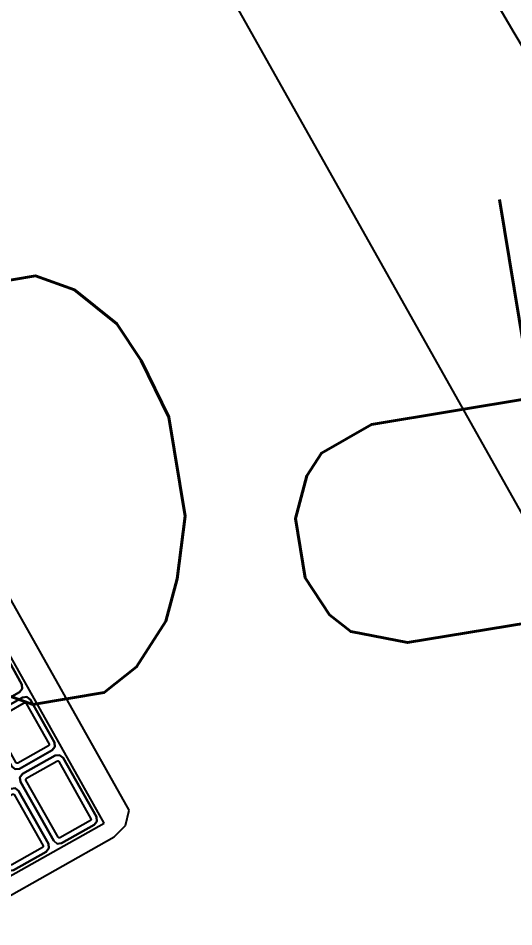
# Model space of a CAD drawing. Header units: millimetres. Extents: x 33240 to 33395, y 51607 to 51720.
# Drawn here: x 33295.565 to 33295.7412, y 51688.2214 to 51688.5441 of the extents above; entities that cross this region are included whole.
import ezdxf
from ezdxf.enums import TextEntityAlignment as Align

# ---------------------------------------------------------------- set-up
doc = ezdxf.new("R2010")
doc.units = ezdxf.units.MM
doc.header["$LTSCALE"] = 0.3
doc.header["$MEASUREMENT"] = 0
doc.linetypes.add('ACAD_ISO04W100', pattern=[30, 24, -3, 0, -3])
doc.layers.get('0').update_dxf_attribs({"linetype": 'CONTINUOUS'})
for name, color, linetype in [('08-EQUI-MEUBLE-PROJ-01', 11, 'CONTINUOUS'), ('10-ANN-TEXTE', 3, 'CONTINUOUS'), ('15-PLAF-TECHN-TEMPORAIRE', 113, 'CONTINUOUS')]:
    doc.layers.add(name, color=color, linetype=linetype)
doc.styles.add('ROMANS', font='romans.shx', dxfattribs={"height": 0.2})
doc.styles.get("Standard").update_dxf_attribs({"font": 'TXT.SHX'})

# ---------------------------------------------------------------- blocks, each defined once
blk = doc.blocks.new('SMP3')
at = {"style": 'ROMANS'}
for tag, p in [('SOLS', (-0.64571, -0.14753)), ('PAROIS', (-0.64293, -0.37687)), ('FAUX-PLAFONDS', (-0.65127, -0.61282)), ('FAUX-PLAFONDS', (-0.64849, -0.84216))]:
    blk.add_attdef(tag, text='', height=0.15, dxfattribs=at).set_placement(p, align=Align.MIDDLE)
blk = doc.blocks.new('ChaiseBureau-Des-51x60')
blk.add_arc((0, 54.666), 105.812, 256.33359, 283.66641)
at = {"flags": 1}
for p in [(-6.676, 24.801), (-6.676, 14.801), (-6.676, 4.801)]:
    blk.add_attdef('***', p, '', height=5, dxfattribs=at)
blk = doc.blocks.new('Clavier-02')
for p, q in [((-22.999, -2.266), (-22.999, -17.524)), ((-22.999, -17.524), (-22.845, -18.07)), ((-22.845, -18.07), (-22.426, -18.451)), ((-22.426, -18.451), (22.429, -18.451))]:
    blk.add_line(p, q)
for points in [[(-22.392, -17.454), (7.025, -17.454), (7.025, -7.604), (-22.392, -7.604)], [(-19.704, -13.83), (-19.704, -15.16), (-19.764, -15.304), (-19.907, -15.365), (-22.07, -15.365), (-22.215, -15.304), (-22.275, -15.16), (-22.275, -13.83), (-22.215, -13.685), (-22.07, -13.625), (-19.907, -13.625), (-19.764, -13.685)], [(-19.704, -13.83), (-19.764, -13.685), (-19.907, -13.625), (-22.07, -13.625), (-22.215, -13.685), (-22.275, -13.83), (-22.275, -15.16), (-22.215, -15.304), (-22.07, -15.365), (-19.907, -15.365), (-19.764, -15.304), (-19.704, -15.16)], [(-19.904, -13.869), (-19.904, -15.12), (-19.917, -15.152), (-19.947, -15.165), (-22.03, -15.165), (-22.062, -15.151), (-22.075, -15.12), (-22.075, -13.869), (-22.062, -13.838), (-22.03, -13.825), (-19.947, -13.825), (-19.917, -13.837)], [(-19.452, -15.783), (-19.452, -17.113), (-19.512, -17.258), (-19.657, -17.318), (-22.07, -17.318), (-22.215, -17.258), (-22.275, -17.113), (-22.275, -15.783), (-22.215, -15.639), (-22.07, -15.578), (-19.657, -15.578), (-19.512, -15.639)], [(-19.452, -15.783), (-19.512, -15.639), (-19.657, -15.578), (-22.07, -15.578), (-22.215, -15.639), (-22.275, -15.783), (-22.275, -17.113), (-22.215, -17.258), (-22.07, -17.318), (-19.657, -17.318), (-19.512, -17.258), (-19.452, -17.113)], [(-19.652, -15.823), (-19.652, -17.073), (-19.665, -17.105), (-19.697, -17.118), (-22.03, -17.118), (-22.062, -17.105), (-22.075, -17.073), (-22.075, -15.823), (-22.062, -15.792), (-22.03, -15.778), (-19.697, -15.778), (-19.665, -15.792)], [(-17.084, -15.783), (-17.084, -17.113), (-17.144, -17.258), (-17.289, -17.318), (-19.033, -17.318), (-19.178, -17.258), (-19.238, -17.113), (-19.238, -15.783), (-19.178, -15.639), (-19.033, -15.578), (-17.289, -15.578), (-17.144, -15.639)], [(-17.084, -15.783), (-17.144, -15.639), (-17.289, -15.578), (-19.033, -15.578), (-19.178, -15.639), (-19.238, -15.783), (-19.238, -17.113), (-19.178, -17.258), (-19.033, -17.318), (-17.289, -17.318), (-17.144, -17.258), (-17.084, -17.113)], [(-17.284, -15.823), (-17.284, -17.073), (-17.297, -17.105), (-17.329, -17.118), (-18.993, -17.118), (-19.025, -17.105), (-19.038, -17.073), (-19.038, -15.823), (-19.025, -15.792), (-18.993, -15.778), (-17.329, -15.778), (-17.297, -15.792)], [(-14.714, -15.783), (-14.714, -17.113), (-14.774, -17.258), (-14.919, -17.318), (-16.665, -17.318), (-16.81, -17.258), (-16.868, -17.113), (-16.868, -15.783), (-16.81, -15.639), (-16.665, -15.578), (-14.919, -15.578), (-14.774, -15.639)], [(-14.714, -15.783), (-14.774, -15.639), (-14.919, -15.578), (-16.665, -15.578), (-16.81, -15.639), (-16.868, -15.783), (-16.868, -17.113), (-16.81, -17.258), (-16.665, -17.318), (-14.919, -17.318), (-14.774, -17.258), (-14.714, -17.113)]]:
    blk.add_lwpolyline(points, close=True)
at = {"flags": 1}
for p in [(-6.934, 25.323), (-6.934, 15.323), (-6.934, 5.323)]:
    blk.add_attdef('***', p, '', height=5, dxfattribs=at)

msp = doc.modelspace()

# ---------------------------------------------------------------- linework, layer by layer
at = {"layer": '08-EQUI-MEUBLE-PROJ-01'}
msp.add_line((33296.41695, 51687.17205), (33295.15478, 51689.41606), dxfattribs=at)
at = {"layer": '15-PLAF-TECHN-TEMPORAIRE', "color": 8, "linetype": 'ACAD_ISO04W100'}
msp.add_ellipse((33298.29583, 51679.27032), major_axis=(-12.02614, -6.76292), ratio=0.772976, dxfattribs=at)

# ---------------------------------------------------------------- block references
at = {"layer": '08-EQUI-MEUBLE-PROJ-01', "xscale": 0.009999999993108247, "yscale": 0.009999999998770808, "zscale": 0.01}
for name, p, rotation in [('ChaiseBureau-Des-51x60', (33296.17515, 51688.81028), 299.3561571618254), ('Clavier-02', (33295.33369, 51688.36785), 119.3561571618254)]:
    msp.add_blockref(name, p, dxfattribs=dict(at, rotation=rotation))
at = {"layer": '10-ANN-TEXTE'}
ref = msp.add_blockref('SMP3', (33295.55733, 51687.75322), dxfattribs=dict(at, rotation=189.350573668281))
ref.add_attrib('FAUX-PLAFONDS', 'FPFM+FPPO', dxfattribs={"layer": '0', "height": 0.15, "rotation": 189.3506, "style": 'ROMANS'}).set_placement((33296.10038, 51688.46371), align=Align.MIDDLE)

doc.saveas('drawing.dxf')
